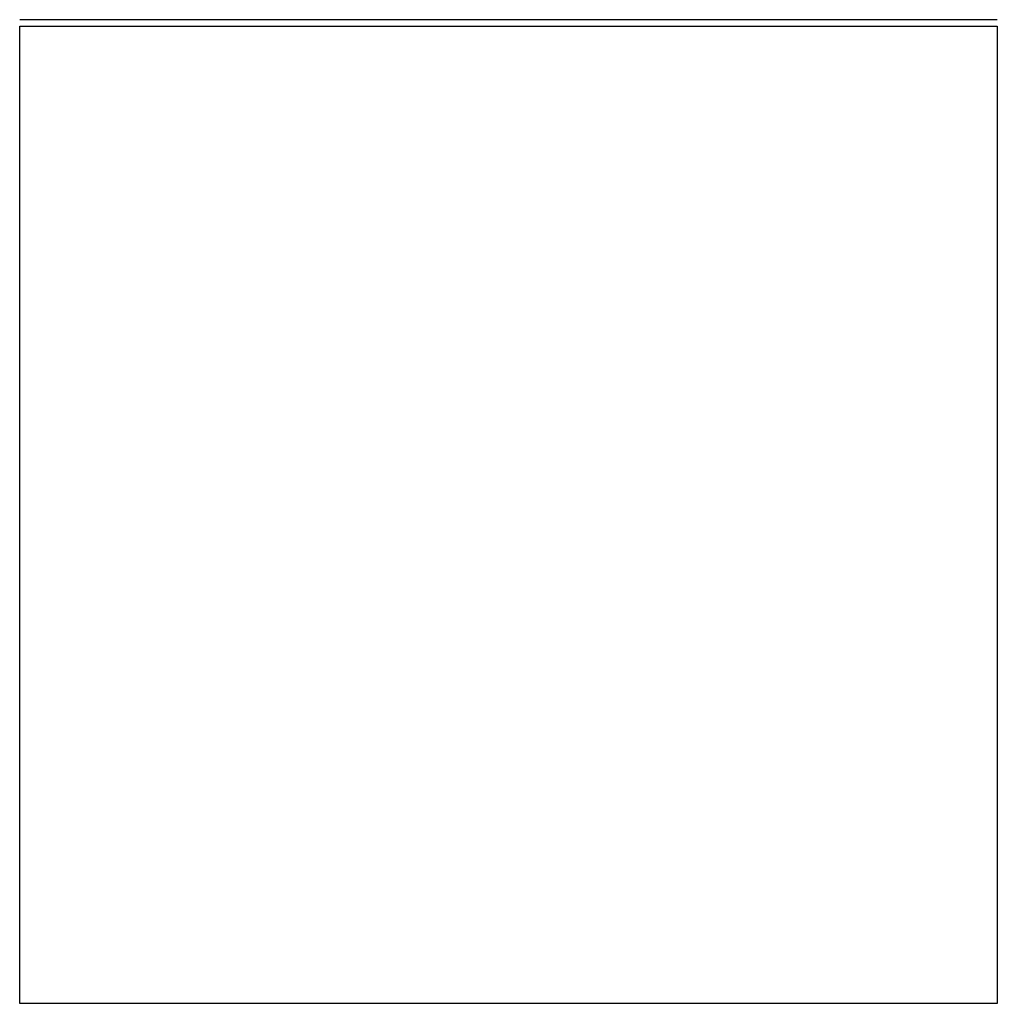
# Model space of a CAD drawing. Header units: millimetres. Extents: x 2425 to 4765, y 1810 to 3745.
# Drawn here: x 4744.57 to 4764.57, y 3725.32 to 3745.45 of the extents above.
import ezdxf

# ---------------------------------------------------------------- set-up
doc = ezdxf.new("R2010")
doc.units = ezdxf.units.MM

msp = doc.modelspace()

# ---------------------------------------------------------------- linework, layer by layer
for p, q in [((4764.57, 3745.446), (4744.57, 3745.446)), ((4744.57, 3745.316), (4764.57, 3745.316)), ((4744.57, 3725.316), (4744.57, 3745.316)), ((4764.57, 3745.316), (4764.57, 3725.316)), ((4764.57, 3725.316), (4744.57, 3725.316))]:
    msp.add_line(p, q)

doc.saveas('drawing.dxf')
